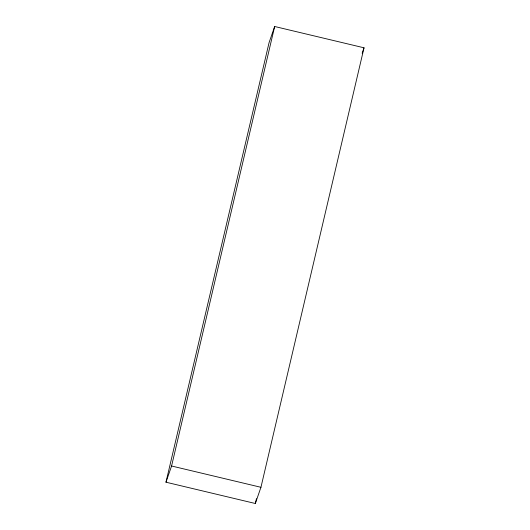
<?xml version="1.0" encoding="UTF-8"?>
<svg xmlns="http://www.w3.org/2000/svg" width="530" height="530" viewBox="0 0 530 530"><rect width="100%" height="100%" fill="white"/><g stroke="black" fill="none" stroke-linecap="round" stroke-linejoin="round"><path stroke-width="0.79" d="M165.97 482.201L269.055 42.705L274.666 26.5L364.031 47.799L260.945 487.295L255.334 503.5L165.97 482.201L171.581 466.002L274.666 26.5M255.334 503.5L256.467 498.67M362.162 53.199L364.031 47.799M171.581 466.002L260.945 487.295"/></g></svg>
